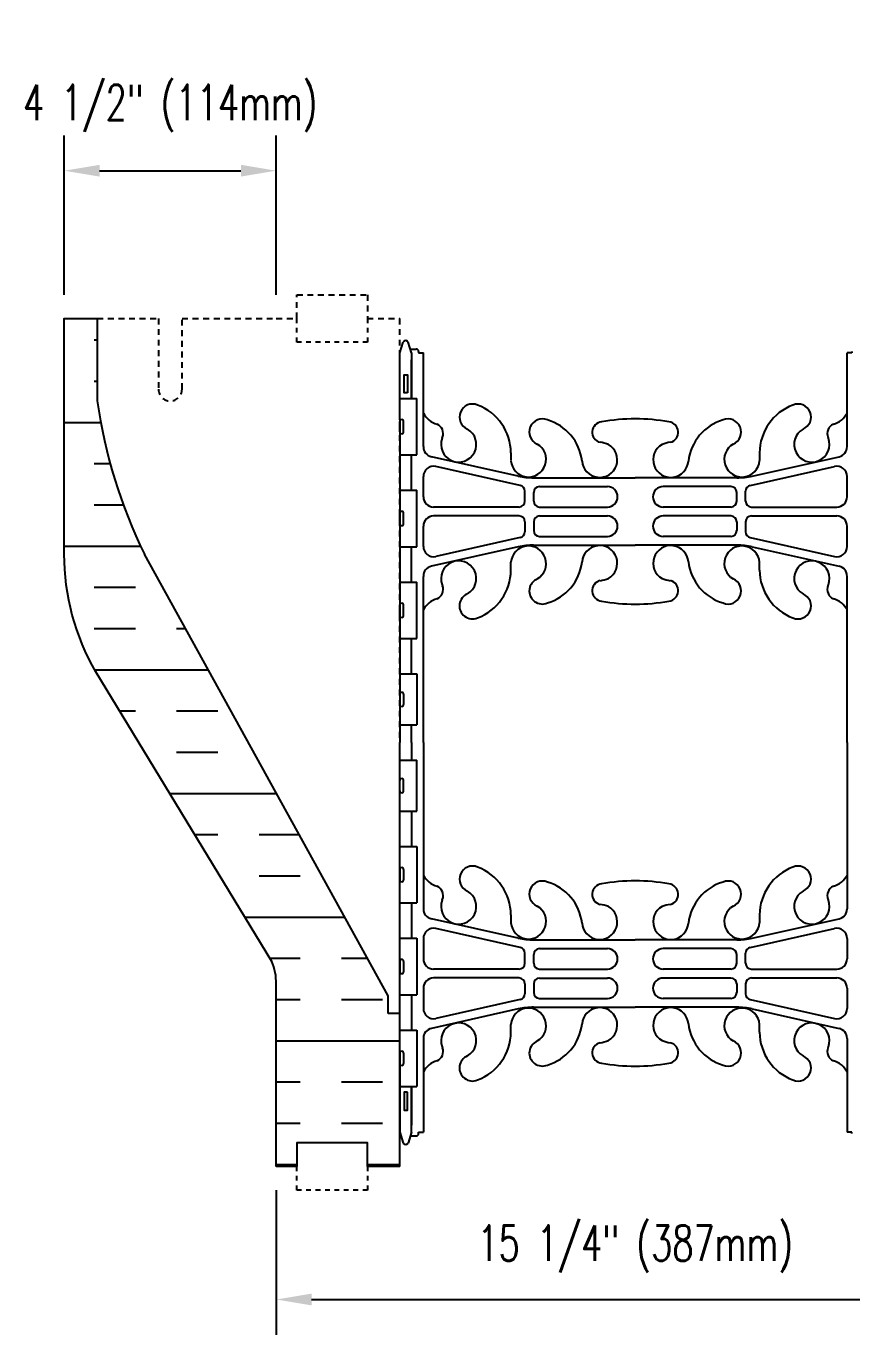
# Model space of a CAD drawing. Header units: inches. Extents: x 322.3 to 382.3, y 107.7 to 166.8.
# Drawn here: x 340.78 to 358.32, y 107.65 to 135.43 of the extents above; entities that cross this region are included whole.
import ezdxf

# ---------------------------------------------------------------- set-up
doc = ezdxf.new("R2010")
doc.units = ezdxf.units.IN
doc.header["$MEASUREMENT"] = 0
doc.linetypes.add('DASHED2', pattern=[0.375, 0.25, -0.125])
doc.linetypes.add('HIDDEN2', pattern=[0.1875, 0.125, -0.0625])
for name, color, linetype in [('HATCH', 12, 'Continuous'), ('Hidden2', 12, 'HIDDEN2'), ('line25', 2, 'Continuous'), ('LINE50', 5, 'Continuous'), ('LINE9', 9, 'Continuous'), ('TEXT', 4, 'Continuous'), ('Web_Edge', 9, 'Continuous')]:
    doc.layers.add(name, color=color, linetype=linetype)
doc.styles.add('DIM', font='romans.shx', dxfattribs={"width": 0.7})
doc.dimstyles.new('ext_8', dxfattribs={"dimscale": 8, "dimtxt": 0.09375, "dimasz": 0.09375, "dimexe": 0.09375, "dimexo": 0.0625, "dimgap": 0.0625, "dimtad": 1, "dimdec": 3, "dimzin": 3, "dimdsep": 46, "dimlunit": 4, "dimtxsty": 'DIM', "dimcen": 0.09, "dimdle": 0.09375, "dimclrt": 4, "dimadec": 0, "dimazin": 0, "dimtfac": 1, "dimtdec": 3, "dimtmove": 2, "dimatfit": 3, "dimfxl": 0, "dimfrac": 2, "dimtolj": 1, "dimtzin": 0, "dimarcsym": 0})

# ---------------------------------------------------------------- blocks, each defined once
blk = doc.blocks.new('*D24')
at = {"layer": 'Defpoints', "color": 0}
for p in [(346.094, 132.363), (341.594, 129.226), (346.094, 129.226)]:
    blk.add_point(p, dxfattribs=at)
at = {"layer": 'TEXT', "color": 0, "lineweight": -2}
for p, q in [((341.594, 129.726), (341.594, 133.113)), ((346.094, 129.726), (346.094, 133.113)), ((342.344, 132.363), (345.344, 132.363))]:
    blk.add_line(p, q, dxfattribs=at)
at = {"layer": 'TEXT', "color": 0}
for points in [[(342.344, 132.488), (342.344, 132.238), (341.594, 132.363)], [(345.344, 132.488), (345.344, 132.238), (346.094, 132.363)]]:
    blk.add_solid(points, dxfattribs=at)
at = {"layer": 'TEXT', "color": 4, "insert": (343.844, 133.686), "char_height": 0.75, "attachment_point": 5, "style": 'DIM'}
blk.add_mtext('\\A1;4 1/2" (114mm)', dxfattribs=at)
blk = doc.blocks.new('*D26')
at = {"layer": 'Defpoints', "color": 0}
for p in [(346.094, 111.226), (361.344, 111.226), (361.344, 108.403)]:
    blk.add_point(p, dxfattribs=at)
at = {"layer": 'TEXT', "color": 0, "lineweight": -2}
for p, q in [((346.094, 110.726), (346.094, 107.653)), ((361.344, 110.726), (361.344, 107.653)), ((346.844, 108.403), (360.594, 108.403))]:
    blk.add_line(p, q, dxfattribs=at)
at = {"layer": 'TEXT', "color": 0}
for points in [[(346.844, 108.528), (346.844, 108.278), (346.094, 108.403)], [(360.594, 108.528), (360.594, 108.278), (361.344, 108.403)]]:
    blk.add_solid(points, dxfattribs=at)
at = {"layer": 'TEXT', "color": 4, "insert": (353.719, 109.475), "char_height": 0.75, "attachment_point": 5, "style": 'DIM'}
blk.add_mtext('\\A1;15 1/4" (387mm)', dxfattribs=at)

msp = doc.modelspace()

# ---------------------------------------------------------------- hatches: boundary and pattern name
at = {"layer": 'HATCH'}
h = msp.add_hatch(dxfattribs=at)
h.set_pattern_fill('INSUL', color=256, scale=7, style=0)
h.set_pattern_definition([(0, (-2653.7722, -311.3565), (0, 2.625), []), (0, (-2653.7722, -310.4815), (0, 2.625), [0.875, -0.875]), (0, (-2653.7722, -309.6065), (0, 2.625), [0.875, -0.875])])
h.paths.add_polyline_path([(343.2936, 124.2258, -0.0795791), (342.2936, 127.4758), (342.2936, 129.2258), (341.5936, 129.2258), (341.5936, 124.2258, 0.1316525), (342.2634, 121.7258), (346.0015, 115.5758, -0.10438), (346.0936, 115.1008), (346.0936, 111.2258), (346.5311, 111.2258), (346.5311, 111.7258), (348.0311, 111.7258), (348.0311, 111.2258), (348.7186, 111.2258), (348.7186, 114.4758), (348.4686, 114.4758), (348.4686, 114.8508)])

# ---------------------------------------------------------------- linework, layer by layer
at = {"layer": 'Hidden2'}
for p, q in [((342.2936, 129.2258), (343.5936, 129.2258)), ((343.5936, 129.2258), (343.5936, 127.7258)), ((344.0936, 127.7258), (344.0936, 129.2258)), ((344.0936, 129.2258), (346.0936, 129.2258)), ((348.7186, 114.4758), (348.7186, 129.2258))]:
    msp.add_line(p, q, dxfattribs=at)
msp.add_lwpolyline([(346.0936, 129.2258), (346.5311, 129.2258), (346.5311, 129.7258), (348.0311, 129.7258), (348.0311, 129.2258), (348.7186, 129.2258)], dxfattribs=at)
msp.add_arc((343.8436, 127.7258), 0.25, 180, 0, dxfattribs=at)
at = {"layer": 'line25'}
for p, q in [((342.2936, 129.2258), (342.2936, 127.4758)), ((348.7186, 127.5308), (349.0835, 127.5308)), ((349.0835, 126.3308), (349.0835, 127.5308)), ((348.7186, 126.3308), (349.0835, 126.3308)), ((348.7186, 125.5808), (349.0835, 125.5808)), ((349.0835, 124.3808), (349.0835, 125.5808)), ((348.4686, 114.8508), (343.2936, 124.2258)), ((348.7186, 124.3808), (349.0835, 124.3808)), ((348.7186, 123.6308), (349.0835, 123.6308)), ((349.0835, 122.4308), (349.0835, 123.6308)), ((348.7186, 122.4308), (349.0835, 122.4308)), ((348.7186, 121.6808), (349.0835, 121.6808)), ((349.0835, 121.6808), (349.0835, 120.6008)), ((348.7186, 120.6008), (349.0835, 120.6008)), ((348.7186, 119.8508), (349.0835, 119.8508)), ((349.0835, 118.7708), (349.0835, 119.8508)), ((348.7186, 118.7708), (349.0835, 118.7708)), ((348.7186, 118.0208), (349.0835, 118.0208)), ((349.0835, 118.0208), (349.0835, 116.8208)), ((348.7186, 116.8208), (349.0835, 116.8208)), ((348.7186, 116.0708), (349.0835, 116.0708)), ((349.0835, 116.0708), (349.0835, 114.8708)), ((348.4686, 114.4758), (348.4686, 114.8508)), ((348.7186, 114.8708), (349.0835, 114.8708)), ((348.7186, 114.4758), (348.4686, 114.4758)), ((348.7186, 111.2258), (348.7186, 114.4758)), ((348.7186, 114.1208), (349.0835, 114.1208)), ((349.0835, 114.1208), (349.0835, 112.9208)), ((348.7186, 112.9208), (349.0835, 112.9208))]:
    msp.add_line(p, q, dxfattribs=at)
msp.add_arc((352.9389, 128.9724), 10.75, 188.00281, 206.20265, dxfattribs=at)
at = {"layer": 'LINE50'}
msp.add_lwpolyline([(346.0936, 111.2258), (346.0936, 115.1008, 0.10438), (346.0015, 115.5758), (342.2634, 121.7258, -0.1316525), (341.5936, 124.2258), (341.5936, 129.2258), (342.2936, 129.2258)], format="xyb", dxfattribs=at)
msp.add_lwpolyline([(348.7186, 111.2258), (348.0311, 111.2258), (348.0311, 111.7258), (346.5311, 111.7258), (346.5311, 111.2258), (346.0936, 111.2258)], dxfattribs=at)
at = {"layer": 'LINE9'}
for p, q in [((348.7186, 126.8208), (348.7186, 127.0408)), ((348.7186, 126.9858), (348.7186, 126.9858)), ((348.7586, 127.0808), (348.7586, 127.0808)), ((348.7986, 126.8208), (348.7986, 127.0408)), ((348.7186, 126.8758), (348.7186, 126.8758)), ((348.7586, 126.7808), (348.7586, 126.7808)), ((348.7186, 124.8708), (348.7186, 125.0908)), ((348.7186, 125.0358), (348.7186, 125.0358)), ((348.7586, 125.1308), (348.7586, 125.1308)), ((348.7986, 124.8708), (348.7986, 125.0908)), ((348.7186, 124.9258), (348.7186, 124.9258)), ((348.7586, 124.8308), (348.7586, 124.8308)), ((348.7186, 122.9208), (348.7186, 123.1408)), ((348.7186, 123.0858), (348.7186, 123.0858)), ((348.7586, 123.1808), (348.7586, 123.1808)), ((348.7986, 122.9208), (348.7986, 123.1408)), ((348.7186, 122.9758), (348.7186, 122.9758)), ((348.7586, 122.8808), (348.7586, 122.8808)), ((348.7186, 121.2508), (348.7186, 121.0308)), ((348.7186, 121.1958), (348.7186, 121.1958)), ((348.7586, 121.2908), (348.7586, 121.2908)), ((348.7986, 121.2508), (348.7986, 121.0308)), ((348.7186, 121.0858), (348.7186, 121.0858)), ((348.7586, 120.9908), (348.7586, 120.9908)), ((348.7586, 119.4608), (348.7586, 119.4608)), ((348.7186, 119.2008), (348.7186, 119.4208)), ((348.7186, 119.3658), (348.7186, 119.3658)), ((348.7186, 119.2558), (348.7186, 119.2558)), ((348.7986, 119.2008), (348.7986, 119.4208)), ((348.7586, 119.1608), (348.7586, 119.1608)), ((348.7186, 117.5308), (348.7186, 117.3108)), ((348.7586, 117.5708), (348.7586, 117.5708)), ((348.7986, 117.5308), (348.7986, 117.3108)), ((348.7186, 117.4758), (348.7186, 117.4758)), ((348.7186, 117.3658), (348.7186, 117.3658)), ((348.7586, 117.2708), (348.7586, 117.2708)), ((348.7186, 115.5808), (348.7186, 115.3608)), ((348.7986, 115.5808), (348.7986, 115.3608)), ((348.7186, 115.5258), (348.7186, 115.5258)), ((348.7186, 115.4158), (348.7186, 115.4158)), ((348.7586, 115.3208), (348.7586, 115.3208)), ((348.7186, 113.6308), (348.7186, 113.4108)), ((348.7586, 113.6708), (348.7586, 113.6708)), ((348.7986, 113.6308), (348.7986, 113.4108)), ((348.7186, 113.5758), (348.7186, 113.5758)), ((348.7186, 113.4658), (348.7186, 113.4658)), ((348.7586, 113.3708), (348.7586, 113.3708))]:
    msp.add_line(p, q, dxfattribs=at)
at = {"layer": 'LINE9', "linetype": 'DASHED2', "ltscale": 0.15}
for points in [[(348.0311, 129.2258), (348.0311, 129.2258), (348.0311, 128.7258), (346.5311, 128.7258), (346.5311, 129.2258), (346.5311, 129.2258)], [(348.0311, 111.2258), (348.0311, 111.2258), (348.0311, 110.7258), (346.5311, 110.7258), (346.5311, 111.2258), (346.5311, 111.2258)]]:
    msp.add_lwpolyline(points, dxfattribs=at)
at = {"layer": 'LINE9'}
for centre, start, end in [((348.7586, 127.0408), 90, 180), ((348.7586, 127.0408), 360, 90), ((348.7586, 126.8208), 180, 270), ((348.7586, 126.8208), 270, 0), ((348.7586, 125.0908), 90, 180), ((348.7586, 125.0908), 360, 90), ((348.7586, 124.8708), 180, 270), ((348.7586, 124.8708), 270, 0), ((348.7586, 123.1408), 90, 180), ((348.7586, 123.1408), 360, 90), ((348.7586, 122.9208), 180, 270), ((348.7586, 122.9208), 270, 0), ((348.7586, 121.2508), 90, 180), ((348.7586, 121.2508), 0, 90), ((348.7586, 121.0308), 180, 270), ((348.7586, 121.0308), 270, 0), ((348.7586, 119.4208), 90, 180), ((348.7586, 119.4208), 360, 90), ((348.7586, 119.2008), 180, 270), ((348.7586, 119.2008), 270, 0), ((348.7586, 117.5308), 90, 180), ((348.7586, 117.5308), 0, 90), ((348.7586, 117.3108), 180, 270), ((348.7586, 117.3108), 270, 0), ((348.7586, 115.5808), 90, 180), ((348.7586, 115.5808), 0, 90), ((348.7586, 115.3608), 180, 270), ((348.7586, 115.3608), 270, 0), ((348.7586, 113.6308), 90, 180), ((348.7586, 113.6308), 0, 90), ((348.7586, 113.4108), 180, 270), ((348.7586, 113.4108), 270, 0)]:
    msp.add_arc(centre, 0.04, start, end, dxfattribs=at)
at = {"layer": 'Web_Edge'}
for p, q in [((348.7186, 128.497), (348.7936, 128.727)), ((348.9686, 128.497), (348.8936, 128.727)), ((348.9425, 128.577), (349.0686, 128.577)), ((348.9686, 128.497), (348.9686, 127.5308)), ((349.1186, 128.527), (349.1186, 128.527)), ((349.1186, 128.527), (349.1186, 128.497)), ((349.1186, 128.497), (349.2186, 128.497)), ((349.2186, 126.5065), (349.2186, 128.497)), ((358.3186, 128.497), (358.2186, 128.497)), ((358.2186, 126.5065), (358.2186, 128.497)), ((358.3186, 128.527), (358.3186, 128.497)), ((358.3186, 128.527), (358.3186, 128.527)), ((349.617, 126.6838), (349.6287, 126.7051)), ((357.8201, 126.6838), (357.8084, 126.7051)), ((351.2338, 125.8813), (349.3897, 126.293)), ((351.0782, 126.3733), (351.0777, 126.2083)), ((356.2034, 125.8813), (358.0475, 126.293)), ((356.3589, 126.3733), (356.3594, 126.2083)), ((349.2186, 125.4425), (349.2186, 125.8709)), ((351.2771, 125.683), (349.4851, 126.0843)), ((351.5607, 125.8452), (353.7186, 125.8452)), ((355.8765, 125.8452), (353.7186, 125.8452)), ((356.16, 125.683), (357.952, 126.0843)), ((358.2186, 125.4425), (358.2186, 125.8709)), ((351.3748, 125.3487), (351.3748, 125.561)), ((351.6873, 125.6586), (353.1268, 125.6586)), ((355.7498, 125.6586), (354.3103, 125.6586)), ((356.0623, 125.3487), (356.0623, 125.561)), ((351.5623, 125.3496), (351.5623, 125.5336)), ((355.8748, 125.3496), (355.8748, 125.5336)), ((351.2498, 125.2237), (349.4373, 125.2237)), ((351.2498, 125.0355), (349.4373, 125.0355)), ((351.6873, 125.2246), (353.1268, 125.2246)), ((351.6873, 125.0346), (353.1268, 125.0346)), ((355.7498, 125.2246), (354.3103, 125.2246)), ((355.7498, 125.0346), (354.3103, 125.0346)), ((356.1873, 125.2237), (357.9998, 125.2237)), ((356.1873, 125.0355), (357.9998, 125.0355)), ((349.2186, 124.3884), (349.2186, 124.8168)), ((351.3748, 124.9105), (351.3748, 124.6982)), ((351.5623, 124.9096), (351.5623, 124.7256)), ((355.8748, 124.9096), (355.8748, 124.7256)), ((356.0623, 124.9105), (356.0623, 124.6982)), ((358.2186, 124.3884), (358.2186, 124.8168)), ((351.2771, 124.5762), (349.4851, 124.1749)), ((351.6873, 124.6006), (353.1268, 124.6006)), ((355.7498, 124.6006), (354.3103, 124.6006)), ((356.16, 124.5762), (357.952, 124.1749)), ((351.2338, 124.378), (349.3897, 123.9662)), ((351.5607, 124.414), (353.7186, 124.414)), ((355.8765, 124.414), (353.7186, 124.414)), ((356.2034, 124.378), (358.0475, 123.9662)), ((351.0782, 123.886), (351.0777, 124.0509)), ((356.3589, 123.886), (356.3594, 124.0509)), ((349.2186, 120.2258), (349.2186, 123.7527)), ((358.2186, 120.2258), (358.2186, 123.7527)), ((349.617, 123.5755), (349.6287, 123.5541)), ((357.8201, 123.5755), (357.8084, 123.5541)), ((349.2186, 120.2258), (349.2186, 116.6988)), ((358.2186, 120.2258), (358.2186, 116.6988)), ((349.617, 116.8761), (349.6287, 116.8974)), ((357.8201, 116.8761), (357.8084, 116.8974)), ((351.2338, 116.0736), (349.3897, 116.4853)), ((351.0782, 116.5656), (351.0777, 116.4006)), ((356.2034, 116.0736), (358.0475, 116.4853)), ((356.3589, 116.5656), (356.3594, 116.4006)), ((351.2771, 115.8753), (349.4851, 116.2766)), ((356.16, 115.8753), (357.952, 116.2766)), ((349.2186, 116.0632), (349.2186, 115.6348)), ((351.5607, 116.0375), (353.7186, 116.0375)), ((351.6873, 115.8509), (353.1268, 115.8509)), ((355.8765, 116.0375), (353.7186, 116.0375)), ((355.7498, 115.8509), (354.3103, 115.8509)), ((358.2186, 116.0632), (358.2186, 115.6348)), ((351.3748, 115.541), (351.3748, 115.7533)), ((351.5623, 115.5419), (351.5623, 115.7259)), ((355.8748, 115.5419), (355.8748, 115.7259)), ((356.0623, 115.541), (356.0623, 115.7533)), ((351.2498, 115.416), (349.4373, 115.416)), ((351.6873, 115.4169), (353.1268, 115.4169)), ((355.7498, 115.4169), (354.3103, 115.4169)), ((356.1873, 115.416), (357.9998, 115.416)), ((349.2186, 115.0091), (349.2186, 114.5807)), ((351.2498, 115.2278), (349.4373, 115.2278)), ((351.3748, 115.1028), (351.3748, 114.8905)), ((351.5623, 115.102), (351.5623, 114.918)), ((351.6873, 115.227), (353.1268, 115.227)), ((355.7498, 115.227), (354.3103, 115.227)), ((355.8748, 115.102), (355.8748, 114.918)), ((356.0623, 115.1028), (356.0623, 114.8905)), ((356.1873, 115.2278), (357.9998, 115.2278)), ((358.2186, 115.0091), (358.2186, 114.5807)), ((351.2771, 114.7686), (349.4851, 114.3672)), ((351.6873, 114.793), (353.1268, 114.793)), ((355.7498, 114.793), (354.3103, 114.793)), ((356.16, 114.7686), (357.952, 114.3672)), ((351.2338, 114.5703), (349.3897, 114.1585)), ((351.5607, 114.6063), (353.7186, 114.6063)), ((355.8765, 114.6063), (353.7186, 114.6063)), ((356.2034, 114.5703), (358.0475, 114.1585)), ((351.0782, 114.0783), (351.0777, 114.2433)), ((356.3589, 114.0783), (356.3594, 114.2433)), ((349.2186, 113.945), (349.2186, 111.9545)), ((358.2186, 113.945), (358.2186, 111.9545)), ((349.617, 113.7678), (349.6287, 113.7465)), ((357.8201, 113.7678), (357.8084, 113.7465)), ((348.9686, 111.9545), (348.9686, 112.9208)), ((348.7186, 111.9545), (348.7936, 111.7245)), ((348.9686, 111.9545), (348.8936, 111.7245)), ((349.1186, 111.9245), (349.1186, 111.9545)), ((349.1186, 111.9545), (349.2186, 111.9545)), ((358.3186, 111.9545), (358.2186, 111.9545)), ((358.3186, 111.9245), (358.3186, 111.9545)), ((348.9425, 111.8745), (349.0686, 111.8745)), ((349.1186, 111.9245), (349.1186, 111.9245)), ((358.3186, 111.9245), (358.3186, 111.9245))]:
    msp.add_line(p, q, dxfattribs=at)
for points in [[(348.7186, 127.097), (348.7186, 128.497)], [(348.9686, 127.5308), (348.9686, 128.347)], [(348.7186, 127.097), (348.7186, 120.2258)], [(348.9686, 125.5808), (348.9686, 126.3308)], [(348.9686, 123.6308), (348.9686, 124.3808)], [(348.9686, 121.6808), (348.9686, 122.4308)], [(348.9686, 120.2258), (348.9686, 120.6008)], [(348.7186, 113.3545), (348.7186, 120.2258)], [(348.9686, 120.2258), (348.9686, 119.8508)], [(348.9686, 118.7708), (348.9686, 118.0208)], [(348.9686, 116.8208), (348.9686, 116.0708)], [(348.9686, 114.8708), (348.9686, 114.1208)], [(348.7186, 113.3545), (348.7186, 111.9545)], [(348.9686, 112.9208), (348.9686, 112.1045)]]:
    msp.add_lwpolyline(points, dxfattribs=at)
for points in [[(348.8786, 127.647), (348.8086, 127.647), (348.8086, 128.027), (348.8786, 128.027)], [(348.8786, 112.8045), (348.8086, 112.8045), (348.8086, 112.4245), (348.8786, 112.4245)]]:
    msp.add_lwpolyline(points, close=True, dxfattribs=at)
for centre, radius, start, end in [((348.8436, 128.7004), 0.0567, 28.07249, 151.92751), ((349.0686, 128.527), 0.05, 0, 90), ((350.2625, 127.1337), 0.277, 67.31998, 247.31998), ((349.9867, 126.3669), 1.0916, 0.33317, 69.48254), ((357.4505, 126.3669), 1.0916, 110.51746, 179.66683), ((357.1747, 127.1337), 0.277, 292.68002, 112.68002), ((349.6285, 127.4291), 0.4602, 207.03568, 255.28391), ((349.4122, 126.7782), 0.2286, 341.35332, 64.22159), ((351.7456, 126.8166), 0.277, 67.31998, 247.31998), ((351.5615, 126.0798), 1.0341, 6.66686, 73.66351), ((353.0246, 126.8114), 0.22, 95.18347, 255.7396), ((353.7014, 123.3179), 3.7774, 89.73938, 100.62755), ((353.7358, 123.3179), 3.7774, 79.37245, 90.26062), ((354.4125, 126.8114), 0.22, 284.2604, 84.81653), ((355.8756, 126.0798), 1.0341, 106.33649, 173.33314), ((355.6915, 126.8166), 0.277, 292.68002, 112.68002), ((358.025, 126.7782), 0.2286, 115.77841, 198.64668), ((357.8087, 127.4291), 0.4602, 284.71609, 332.96432), ((349.9686, 126.5532), 0.375, 159.62427, 60.06847), ((357.4686, 126.5532), 0.375, 119.93153, 20.37573), ((349.4373, 126.5065), 0.2188, 180, 257.41348), ((351.4517, 126.236), 0.375, 184.24484, 60.06847), ((352.9626, 126.2276), 0.375, 184.24484, 60.06847), ((352.8559, 125.7719), 0.8341, 69.37291, 82.1063), ((354.4745, 126.2276), 0.375, 119.93153, 355.75516), ((354.5813, 125.7719), 0.8341, 97.8937, 110.62709), ((355.9855, 126.236), 0.375, 119.93153, 355.75516), ((357.9998, 126.5065), 0.2188, 282.58652, 0), ((349.4373, 125.8709), 0.2188, 77.37673, 180), ((351.5607, 127.3452), 1.5, 257.41348, 270), ((355.8765, 127.3452), 1.5, 270, 282.58652), ((357.9998, 125.8709), 0.2188, 0, 102.62327), ((351.2498, 125.561), 0.125, 0, 77.37673), ((351.6873, 125.5336), 0.125, 90, 180), ((353.1268, 125.4416), 0.217, 270, 90), ((354.3103, 125.4416), 0.217, 90, 270), ((355.7498, 125.5336), 0.125, 0, 90), ((356.1873, 125.561), 0.125, 102.62327, 180), ((349.4373, 125.4425), 0.2188, 180, 270), ((351.2498, 125.3487), 0.125, 270, 0), ((351.6873, 125.3496), 0.125, 180, 270), ((355.7498, 125.3496), 0.125, 270, 360), ((356.1873, 125.3487), 0.125, 180, 270), ((357.9998, 125.4425), 0.2188, 270, 0), ((349.4373, 124.8168), 0.2188, 90, 180), ((351.2498, 124.9105), 0.125, 0, 90), ((351.6873, 124.9096), 0.125, 90, 180), ((353.1268, 124.8176), 0.217, 270, 90), ((354.3103, 124.8176), 0.217, 90, 270), ((355.7498, 124.9096), 0.125, 0, 90), ((356.1873, 124.9105), 0.125, 90, 180), ((357.9998, 124.8168), 0.2188, 0, 90), ((351.6873, 124.7256), 0.125, 180, 270), ((355.7498, 124.7256), 0.125, 270, 0), ((351.2498, 124.6982), 0.125, 282.62327, 0), ((356.1873, 124.6982), 0.125, 180, 257.37673), ((349.4373, 124.3884), 0.2188, 180, 282.62327), ((351.4517, 124.0232), 0.375, 299.93153, 175.75516), ((351.5607, 122.914), 1.5, 90, 102.58652), ((352.9626, 124.0316), 0.375, 299.93153, 175.75516), ((354.4745, 124.0316), 0.375, 4.24484, 240.06847), ((355.9855, 124.0232), 0.375, 4.24484, 240.06847), ((355.8765, 122.914), 1.5, 77.41348, 90), ((357.9998, 124.3884), 0.2188, 257.37673, 0), ((349.4373, 123.7527), 0.2188, 102.58652, 180), ((349.9686, 123.7061), 0.375, 299.93153, 200.37573), ((351.5615, 124.1795), 1.0341, 286.33649, 353.33314), ((355.8756, 124.1795), 1.0341, 186.66686, 253.66351), ((357.4686, 123.7061), 0.375, 339.62427, 240.06847), ((357.9998, 123.7527), 0.2188, 0, 77.41348), ((349.9867, 123.8923), 1.0916, 290.51746, 359.66683), ((351.7456, 123.4427), 0.277, 112.68002, 292.68002), ((353.0246, 123.4479), 0.22, 104.2604, 264.81653), ((352.8559, 124.4873), 0.8341, 277.8937, 290.62709), ((354.5813, 124.4873), 0.8341, 249.37291, 262.1063), ((354.4125, 123.4479), 0.22, 275.18347, 75.7396), ((355.6915, 123.4427), 0.277, 247.31998, 67.31998), ((357.4505, 123.8923), 1.0916, 180.33317, 249.48254), ((349.4122, 123.4811), 0.2286, 295.77841, 18.64668), ((350.2625, 123.1255), 0.277, 112.68002, 292.68002), ((357.1747, 123.1255), 0.277, 247.31998, 67.31998), ((358.025, 123.4811), 0.2286, 161.35332, 244.22159), ((349.6285, 122.8301), 0.4602, 104.71609, 152.96432), ((353.7014, 126.9414), 3.7774, 259.37245, 270.26062), ((353.7358, 126.9414), 3.7774, 269.73938, 280.62755), ((357.8087, 122.8301), 0.4602, 27.03568, 75.28391), ((350.2625, 117.326), 0.277, 67.31998, 247.31998), ((349.9867, 116.5593), 1.0916, 0.33317, 69.48254), ((357.4505, 116.5593), 1.0916, 110.51746, 179.66683), ((357.1747, 117.326), 0.277, 292.68002, 112.68002), ((349.6285, 117.6214), 0.4602, 207.03568, 255.28391), ((351.7456, 117.0089), 0.277, 67.31998, 247.31998), ((351.5615, 116.2721), 1.0341, 6.66686, 73.66351), ((353.0246, 117.0037), 0.22, 95.18347, 255.7396), ((353.7014, 113.5102), 3.7774, 89.73938, 100.62755), ((353.7358, 113.5102), 3.7774, 79.37245, 90.26062), ((354.4125, 117.0037), 0.22, 284.2604, 84.81653), ((355.8756, 116.2721), 1.0341, 106.33649, 173.33314), ((355.6915, 117.0089), 0.277, 292.68002, 112.68002), ((357.8087, 117.6214), 0.4602, 284.71609, 332.96432), ((349.4122, 116.9705), 0.2286, 341.35332, 64.22159), ((349.9686, 116.7455), 0.375, 159.62427, 60.06847), ((357.4686, 116.7455), 0.375, 119.93153, 20.37573), ((358.025, 116.9705), 0.2286, 115.77841, 198.64668), ((349.4373, 116.6988), 0.2188, 180, 257.41348), ((351.4517, 116.4284), 0.375, 184.24484, 60.06847), ((352.9626, 116.4199), 0.375, 184.24484, 60.06847), ((352.8559, 115.9642), 0.8341, 69.37291, 82.1063), ((354.4745, 116.4199), 0.375, 119.93153, 355.75516), ((354.5813, 115.9642), 0.8341, 97.8937, 110.62709), ((355.9855, 116.4284), 0.375, 119.93153, 355.75516), ((357.9998, 116.6988), 0.2188, 282.58652, 0), ((349.4373, 116.0632), 0.2188, 77.37673, 180), ((357.9998, 116.0632), 0.2188, 0, 102.62327), ((351.5607, 117.5375), 1.5, 257.41348, 270), ((351.2498, 115.7533), 0.125, 0, 77.37673), ((351.6873, 115.7259), 0.125, 90, 180), ((353.1268, 115.6339), 0.217, 270, 90), ((354.3103, 115.6339), 0.217, 90, 270), ((355.7498, 115.7259), 0.125, 0, 90), ((355.8765, 117.5375), 1.5, 270, 282.58652), ((356.1873, 115.7533), 0.125, 102.62327, 180), ((349.4373, 115.6348), 0.2188, 180, 270), ((357.9998, 115.6348), 0.2188, 270, 0), ((351.2498, 115.541), 0.125, 270, 0), ((351.6873, 115.5419), 0.125, 180, 270), ((355.7498, 115.5419), 0.125, 270, 360), ((356.1873, 115.541), 0.125, 180, 270), ((349.4373, 115.0091), 0.2188, 90, 180), ((351.2498, 115.1028), 0.125, 0, 90), ((351.6873, 115.102), 0.125, 90, 180), ((353.1268, 115.01), 0.217, 270, 90), ((354.3103, 115.01), 0.217, 90, 270), ((355.7498, 115.102), 0.125, 0, 90), ((356.1873, 115.1028), 0.125, 90, 180), ((357.9998, 115.0091), 0.2188, 0, 90), ((351.2498, 114.8905), 0.125, 282.62327, 0), ((351.6873, 114.918), 0.125, 180, 270), ((355.7498, 114.918), 0.125, 270, 0), ((356.1873, 114.8905), 0.125, 180, 257.37673), ((349.4373, 114.5807), 0.2188, 180, 282.62327), ((351.4517, 114.2155), 0.375, 299.93153, 175.75516), ((351.5607, 113.1063), 1.5, 90, 102.58652), ((352.9626, 114.224), 0.375, 299.93153, 175.75516), ((354.4745, 114.224), 0.375, 4.24484, 240.06847), ((355.9855, 114.2155), 0.375, 4.24484, 240.06847), ((355.8765, 113.1063), 1.5, 77.41348, 90), ((357.9998, 114.5807), 0.2188, 257.37673, 0), ((349.9686, 113.8984), 0.375, 299.93153, 200.37573), ((351.5615, 114.3718), 1.0341, 286.33649, 353.33314), ((355.8756, 114.3718), 1.0341, 186.66686, 253.66351), ((357.4686, 113.8984), 0.375, 339.62427, 240.06847), ((349.4373, 113.945), 0.2188, 102.58652, 180), ((349.9867, 114.0846), 1.0916, 290.51746, 359.66683), ((351.7456, 113.635), 0.277, 112.68002, 292.68002), ((352.8559, 114.6797), 0.8341, 277.8937, 290.62709), ((354.5813, 114.6797), 0.8341, 249.37291, 262.1063), ((355.6915, 113.635), 0.277, 247.31998, 67.31998), ((357.4505, 114.0846), 1.0916, 180.33317, 249.48254), ((357.9998, 113.945), 0.2188, 0, 77.41348), ((349.4122, 113.6734), 0.2286, 295.77841, 18.64668), ((353.0246, 113.6402), 0.22, 104.2604, 264.81653), ((354.4125, 113.6402), 0.22, 275.18347, 75.7396), ((358.025, 113.6734), 0.2286, 161.35332, 244.22159), ((349.6285, 113.0225), 0.4602, 104.71609, 152.96432), ((350.2625, 113.3178), 0.277, 112.68002, 292.68002), ((353.7014, 117.1337), 3.7774, 259.37245, 270.26062), ((353.7358, 117.1337), 3.7774, 269.73938, 280.62755), ((357.1747, 113.3178), 0.277, 247.31998, 67.31998), ((357.8087, 113.0225), 0.4602, 27.03568, 75.28391), ((348.8436, 111.7512), 0.0567, 208.07249, 331.92751), ((349.0686, 111.9245), 0.05, 270, 0)]:
    msp.add_arc(centre, radius, start, end, dxfattribs=at)
for points in [[(351.5623, 125.3546), (351.5623, 125.5286)], [(355.8748, 125.3546), (355.8748, 125.5286)], [(351.5623, 124.9046), (351.5623, 124.7307)], [(355.8748, 124.9046), (355.8748, 124.7307)], [(351.5623, 115.5469), (351.5623, 115.7209)], [(355.8748, 115.5469), (355.8748, 115.7209)], [(351.5623, 115.097), (351.5623, 114.923)], [(355.8748, 115.097), (355.8748, 114.923)]]:
    msp.add_open_spline(points, degree=1, dxfattribs=at)

# ---------------------------------------------------------------- dimensions: what is measured, and where the dimension line sits
at = {"layer": 'TEXT'}
dim = msp.add_linear_dim(base=(346.0936, 132.3628), p1=(341.5936, 129.2258), p2=(346.0936, 129.2258), text='4 1/2" (114mm)', dimstyle='ext_8', dxfattribs=at)
dim.commit()
dim.dimension.update_dxf_attribs({"geometry": '*D24', "text_midpoint": (343.8436, 133.6863), "dimtype": 160})
dim = msp.add_linear_dim(base=(361.3436, 108.4031), p1=(346.0936, 111.2258), p2=(361.3436, 111.2258), text='15 1/4" (387mm)', dimstyle='ext_8', dxfattribs=at)
dim.commit()
dim.dimension.update_dxf_attribs({"geometry": '*D26', "text_midpoint": (353.7186, 109.4745)})

doc.saveas('drawing.dxf')
